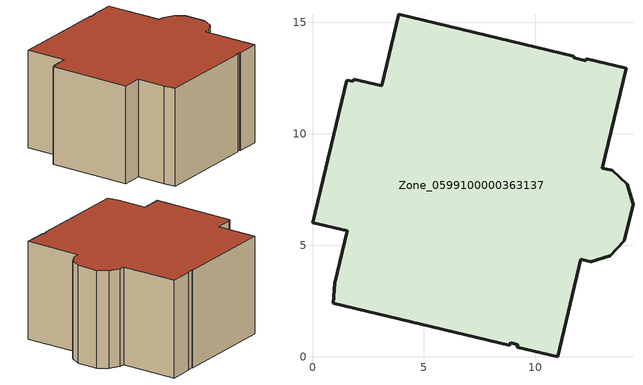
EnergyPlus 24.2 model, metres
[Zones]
Zone_0599100000363137
 floor ground (C_G): 12.28,13.36 14.07,12.93 13.01,8.46 13.45,8.36 14.12,7.74 14.38,6.85 13.98,5.2 13.36,4.53 12.48,4.27 12.04,4.38 11,0 9.18,0.43 9.21,0.55 8.9,0.63 8.82,0.52 0.94,2.4 1,3.3 1.56,5.64 0,6.02 1.53,12.41 1.84,12.36 1.86,12.45 3.11,12.15 3.87,15.36 11.73,13.49 11.73,13.41 12.27,13.29 z0
 wall outside (C_F): 1.53,12.41 0,6.02 1.56,5.64 1,3.3 0.94,2.4 8.82,0.52 8.9,0.63 9.21,0.55 9.18,0.43 11,0 12.04,4.38 12.48,4.27 13.36,4.53 13.98,5.2 14.38,6.85 14.12,7.74 13.45,8.36 13.01,8.46 14.07,12.93 12.28,13.36 12.27,13.29 11.73,13.41 11.73,13.49 3.87,15.36 3.11,12.15 1.86,12.45 1.84,12.36 1.53,12.41 z0:7.86
 roof outside (C_R): 1,3.3 0.94,2.4 8.82,0.52 8.9,0.63 9.21,0.55 9.18,0.43 11,0 12.04,4.38 12.48,4.27 13.36,4.53 13.98,5.2 14.38,6.85 14.12,7.74 13.45,8.36 13.01,8.46 14.07,12.93 12.28,13.36 12.27,13.29 11.73,13.41 11.73,13.49 3.87,15.36 3.11,12.15 1.86,12.45 1.84,12.36 1.53,12.41 0,6.02 1.56,5.64 z7.86
[BUILDING]
Pand.0599100000363137: North Axis=0; Terrain=City; Loads Convergence Tolerance Value=0.04; Temperature Convergence Tolerance Value=0.4; Solar Distribution=FullExterior; Maximum Number of Warmup Days=25; Minimum Number of Warmup Days=1
[Site:Location]
Rotterdam.The.Hague.AP_ZH_NLD Design_Conditions: Latitude=51.96; Longitude=4.45; Time Zone=1; Elevation=-4.5
[SITE:GROUNDTEMPERATURE:BUILDINGSURFACE]
18, 18, 18, 18, 18, 18, 18, 18, 18, 18, 18, 18
[MATERIAL] Thermal Absorptance=0.9; Solar Absorptance=0.7; Visible Absorptance=0.7
Name | Roughness | Thickness | Conductivity | Density | Specific Heat
G.D.1992-2005 | MediumSmooth | 0.15 | 0.06 | 540 | 1210
F.D.1992-2005 | Rough | 0.3 | 0.12 | 1920 | 840
R.D.1992-2005 | MediumRough | 0.2 | 0.08 | 1500 | 1000
[CONSTRUCTION]
C_G: G.D.1992-2005
C_F: F.D.1992-2005
C_R: R.D.1992-2005
[ZONE]
Zone_0599100000363137: Type=1; Multiplier=1; Ceiling Height=Autocalculate; Volume=Autocalculate; Floor Area=autocalculate; Part of Total Floor Area=Yes
[ZONEINFILTRATION:DESIGNFLOWRATE]
Infil_Zone_0599100000363137: Zone or ZoneList or Space or SpaceList=Zone_0599100000363137; Schedule=AlwaysOn; Design Flow Rate Calculation Method=Flow/Area; Flow Rate per Floor Area=0.0021; Constant Term Coefficient=1; Temperature Term Coefficient=0; Velocity Term Coefficient=0; Velocity Squared Term Coefficient=0
[HVACTEMPLATE:ZONE:IDEALLOADSAIRSYSTEM]
Zone_0599100000363137: Maximum Heating Supply Air Temperature=50; Minimum Cooling Supply Air Temperature=13; Maximum Heating Supply Air Humidity Ratio=0.0156; Minimum Cooling Supply Air Humidity Ratio=0.0077; Heating Limit=NoLimit; Cooling Limit=NoLimit; Dehumidification Control Type=ConstantSensibleHeatRatio; Cooling Sensible Heat Ratio=0.7; Dehumidification Setpoint=60; Humidification Control Type=None; Humidification Setpoint=30; Outdoor Air Method=None; Outdoor Air Flow Rate per Person=0.00944; Outdoor Air Flow Rate per Zone Floor Area=0; Outdoor Air Flow Rate per Zone=0; Demand Controlled Ventilation Type=None; Outdoor Air Economizer Type=NoEconomizer; Heat Recovery Type=None; Sensible Heat Recovery Effectiveness=0.7; Latent Heat Recovery Effectiveness=0.65
[ZONECONTROL:THERMOSTAT]
ThermostatControl_Zone_0599100000363137: Zone or ZoneList=Zone_0599100000363137; Control Type Schedule=DualSetpointControlType; Control 1=Thermostat_Zone_0599100000363137; Temperature Difference Between Cutout And Setpoint=0
[THERMOSTATSETPOINT:DUALSETPOINT]
Thermostat_Zone_0599100000363137: Heating Setpoint Temperature Schedule=HeatingSetpoint_Zone_0599100000363137; Cooling Setpoint Temperature Schedule=CoolingSetpoint_Zone_0599100000363137
[SCHEDULE:COMPACT]
HeatingSetpoint_Zone_0599100000363137: Through: 12/31, For: AllDays, Until: 24:00, 21
CoolingSetpoint_Zone_0599100000363137: Through: 12/31, For: AllDays, Until: 24:00, 24
DualSetpointControlType: Through: 12/31, For: AllDays, Until: 24:00, 4
AlwaysOn: Through: 12/31, For: AllDays, Until: 24:00, 1
